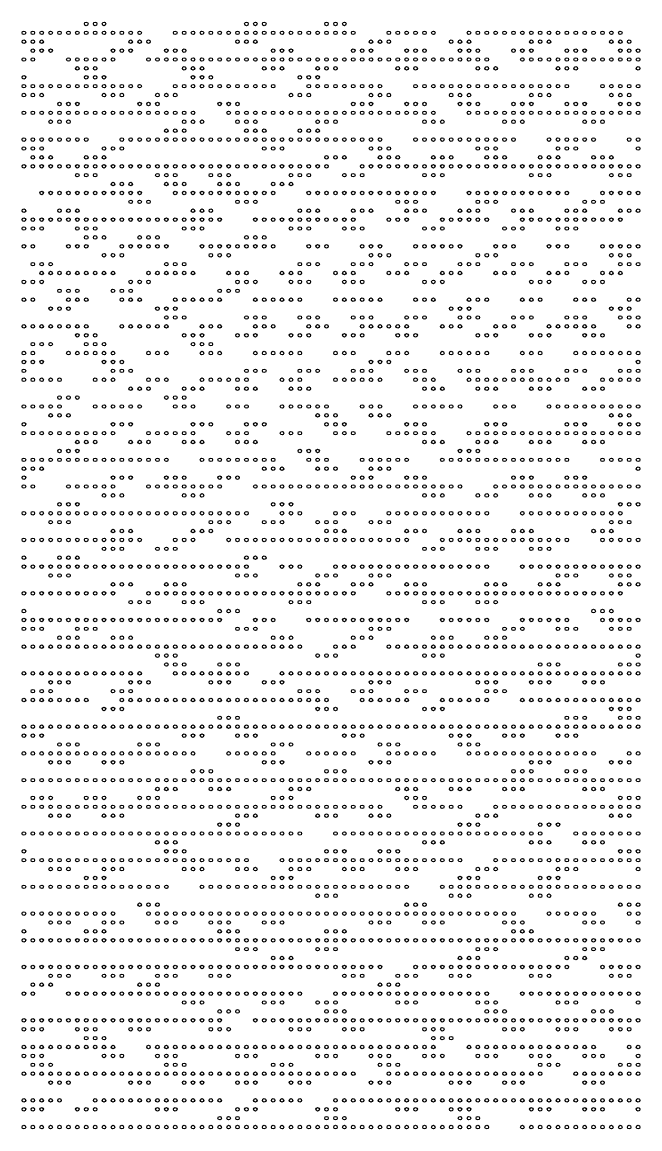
# Model space of a CAD drawing. Header units: millimetres. Extents: x 0 to 280, y 1 to 500.
# Drawn here: x 139.8 to 209.2, y 0.8 to 125.2 of the extents above; entities that cross this region are included whole.
import ezdxf

# ---------------------------------------------------------------- set-up
doc = ezdxf.new("R2010")
doc.units = ezdxf.units.MM
doc.layers.get('0').update_dxf_attribs({"linetype": 'CONTINUOUS'})

msp = doc.modelspace()

# ---------------------------------------------------------------- linework, layer by layer
for centre in [(147, 125), (148, 125), (149, 125), (165, 125), (166, 125), (167, 125), (174, 125), (175, 125), (176, 125), (140, 124), (140, 123), (141, 124), (141, 123), (142, 124), (142, 123), (143, 124), (144, 124), (145, 124), (146, 124), (147, 124), (148, 124), (149, 124), (150, 124), (151, 124), (152, 124), (152, 123), (153, 124), (153, 123), (154, 123), (157, 124), (158, 124), (159, 124), (160, 124), (161, 124), (162, 124), (163, 124), (164, 124), (164, 123), (165, 124), (165, 123), (166, 124), (166, 123), (167, 124), (168, 124), (169, 124), (170, 124), (171, 124), (172, 124), (173, 124), (174, 124), (175, 124), (176, 124), (177, 124), (179, 123), (180, 123), (181, 124), (181, 123), (182, 124), (183, 124), (184, 124), (185, 124), (186, 124), (188, 123), (189, 123), (190, 124), (190, 123), (191, 124), (192, 124), (193, 124), (194, 124), (195, 124), (196, 124), (197, 124), (197, 123), (198, 124), (198, 123), (199, 124), (199, 123), (200, 124), (201, 124), (202, 124), (203, 124), (204, 124), (205, 124), (206, 124), (206, 123), (207, 124), (207, 123), (208, 123), (141, 122), (142, 122), (143, 122), (150, 122), (151, 122), (152, 122), (156, 122), (157, 122), (158, 122), (168, 122), (169, 122), (170, 122), (177, 122), (178, 122), (179, 122), (183, 122), (184, 122), (185, 122), (189, 122), (190, 122), (191, 122), (195, 122), (196, 122), (197, 122), (201, 122), (202, 122), (203, 122), (207, 122), (208, 122), (209, 122), (140, 121), (141, 121), (145, 121), (146, 121), (147, 121), (148, 121), (149, 121), (150, 121), (154, 121), (155, 121), (156, 121), (157, 121), (158, 121), (159, 121), (160, 121), (161, 121), (162, 121), (163, 121), (164, 121), (165, 121), (166, 121), (167, 121), (168, 121), (169, 121), (170, 121), (171, 121), (172, 121), (173, 121), (174, 121), (175, 121), (176, 121), (177, 121), (178, 121), (179, 121), (180, 121), (181, 121), (182, 121), (183, 121), (184, 121), (185, 121), (186, 121), (187, 121), (188, 121), (189, 121), (190, 121), (191, 121), (192, 121), (196, 121), (197, 121), (198, 121), (199, 121), (200, 121), (201, 121), (202, 121), (203, 121), (204, 121), (205, 121), (206, 121), (207, 121), (208, 121), (209, 121), (146, 120), (147, 120), (148, 120), (158, 120), (159, 120), (160, 120), (167, 120), (168, 120), (169, 120), (173, 120), (174, 120), (175, 120), (182, 120), (183, 120), (184, 120), (191, 120), (192, 120), (193, 120), (200, 120), (201, 120), (202, 120), (209, 120), (140, 119), (140, 118), (141, 118), (142, 118), (143, 118), (144, 118), (145, 118), (146, 118), (147, 119), (147, 118), (148, 119), (148, 118), (149, 119), (149, 118), (150, 118), (151, 118), (152, 118), (153, 118), (157, 118), (158, 118), (159, 119), (159, 118), (160, 119), (160, 118), (161, 119), (161, 118), (162, 118), (163, 118), (164, 118), (165, 118), (166, 118), (167, 118), (168, 118), (171, 119), (172, 119), (172, 118), (173, 119), (173, 118), (174, 118), (175, 118), (176, 118), (177, 118), (178, 118), (179, 118), (180, 118), (184, 118), (185, 118), (186, 118), (187, 118), (188, 118), (189, 118), (190, 118), (191, 118), (192, 118), (193, 118), (194, 118), (195, 118), (196, 118), (197, 118), (198, 118), (199, 118), (200, 118), (201, 118), (205, 118), (206, 118), (207, 118), (208, 118), (209, 118), (140, 117), (141, 117), (142, 117), (149, 117), (150, 117), (151, 117), (155, 117), (156, 117), (157, 117), (170, 117), (171, 117), (172, 117), (179, 117), (180, 117), (181, 117), (188, 117), (189, 117), (190, 117), (197, 117), (198, 117), (199, 117), (206, 117), (207, 117), (208, 117), (144, 116), (145, 116), (146, 116), (153, 116), (154, 116), (155, 116), (162, 116), (163, 116), (164, 116), (177, 116), (178, 116), (179, 116), (183, 116), (184, 116), (185, 116), (189, 116), (190, 116), (191, 116), (195, 116), (196, 116), (197, 116), (201, 116), (202, 116), (203, 116), (207, 116), (208, 116), (209, 116), (140, 115), (141, 115), (142, 115), (143, 115), (144, 115), (145, 115), (146, 115), (147, 115), (148, 115), (149, 115), (150, 115), (151, 115), (152, 115), (153, 115), (154, 115), (155, 115), (156, 115), (157, 115), (158, 115), (159, 115), (163, 115), (164, 115), (165, 115), (166, 115), (167, 115), (168, 115), (169, 115), (170, 115), (171, 115), (172, 115), (173, 115), (174, 115), (175, 115), (176, 115), (177, 115), (178, 115), (179, 115), (180, 115), (181, 115), (182, 115), (183, 115), (184, 115), (185, 115), (186, 115), (190, 115), (191, 115), (192, 115), (193, 115), (194, 115), (195, 115), (196, 115), (197, 115), (198, 115), (199, 115), (200, 115), (201, 115), (202, 115), (203, 115), (204, 115), (205, 115), (206, 115), (207, 115), (208, 115), (209, 115), (143, 114), (144, 114), (145, 114), (158, 114), (159, 114), (160, 114), (164, 114), (165, 114), (166, 114), (173, 114), (174, 114), (175, 114), (185, 114), (186, 114), (187, 114), (194, 114), (195, 114), (196, 114), (203, 114), (204, 114), (205, 114), (140, 112), (141, 112), (142, 112), (143, 112), (144, 112), (145, 112), (146, 112), (147, 112), (151, 112), (152, 112), (153, 112), (154, 112), (155, 112), (156, 113), (156, 112), (157, 113), (157, 112), (158, 113), (158, 112), (159, 112), (160, 112), (161, 112), (162, 112), (163, 112), (164, 112), (165, 113), (165, 112), (166, 113), (166, 112), (167, 113), (167, 112), (168, 112), (169, 112), (170, 112), (171, 113), (171, 112), (172, 113), (172, 112), (173, 113), (173, 112), (174, 112), (175, 112), (176, 112), (177, 112), (178, 112), (179, 112), (180, 112), (184, 112), (185, 112), (186, 112), (187, 112), (188, 112), (189, 112), (190, 112), (191, 112), (192, 112), (193, 112), (194, 112), (195, 112), (199, 112), (200, 112), (201, 112), (202, 112), (203, 112), (204, 112), (208, 112), (209, 112), (140, 111), (141, 111), (142, 111), (149, 111), (150, 111), (151, 111), (167, 111), (168, 111), (169, 111), (179, 111), (180, 111), (181, 111), (191, 111), (192, 111), (193, 111), (200, 111), (201, 111), (202, 111), (209, 111), (141, 110), (142, 110), (143, 110), (147, 110), (148, 110), (149, 110), (174, 110), (175, 110), (176, 110), (180, 110), (181, 110), (182, 110), (186, 110), (187, 110), (188, 110), (192, 110), (193, 110), (194, 110), (198, 110), (199, 110), (200, 110), (204, 110), (205, 110), (206, 110), (140, 109), (141, 109), (142, 109), (143, 109), (144, 109), (145, 109), (146, 109), (147, 109), (148, 109), (149, 109), (150, 109), (151, 109), (152, 109), (153, 109), (154, 109), (155, 109), (156, 109), (157, 109), (158, 109), (159, 109), (160, 109), (161, 109), (162, 109), (163, 109), (164, 109), (165, 109), (166, 109), (167, 109), (168, 109), (169, 109), (170, 109), (171, 109), (172, 109), (173, 109), (174, 109), (178, 109), (179, 109), (180, 109), (181, 109), (182, 109), (183, 109), (184, 109), (185, 109), (186, 109), (187, 109), (188, 109), (189, 109), (190, 109), (191, 109), (192, 109), (193, 109), (194, 109), (195, 109), (196, 109), (197, 109), (198, 109), (199, 109), (200, 109), (201, 109), (202, 109), (203, 109), (204, 109), (205, 109), (206, 109), (207, 109), (208, 109), (209, 109), (146, 108), (147, 108), (148, 108), (150, 107), (151, 107), (152, 107), (155, 108), (156, 108), (156, 107), (157, 108), (157, 107), (158, 107), (161, 108), (162, 108), (162, 107), (163, 108), (163, 107), (164, 107), (168, 107), (169, 107), (170, 108), (170, 107), (171, 108), (172, 108), (176, 108), (177, 108), (178, 108), (185, 108), (186, 108), (187, 108), (197, 108), (198, 108), (199, 108), (206, 108), (207, 108), (208, 108), (142, 106), (143, 106), (144, 106), (145, 106), (146, 106), (147, 106), (148, 106), (149, 106), (150, 106), (151, 106), (152, 106), (153, 106), (157, 106), (158, 106), (159, 106), (160, 106), (161, 106), (162, 106), (163, 106), (164, 106), (165, 106), (166, 106), (167, 106), (168, 106), (172, 106), (173, 106), (174, 106), (175, 106), (176, 106), (177, 106), (178, 106), (179, 106), (180, 106), (181, 106), (182, 106), (183, 106), (184, 106), (185, 106), (186, 106), (190, 106), (191, 106), (192, 106), (193, 106), (194, 106), (195, 106), (196, 106), (197, 106), (198, 106), (199, 106), (200, 106), (201, 106), (205, 106), (206, 106), (207, 106), (208, 106), (209, 106), (152, 105), (153, 105), (154, 105), (164, 105), (165, 105), (166, 105), (182, 105), (183, 105), (184, 105), (191, 105), (192, 105), (193, 105), (203, 105), (204, 105), (205, 105), (140, 104), (144, 104), (145, 104), (146, 104), (159, 104), (160, 104), (161, 104), (171, 104), (172, 104), (173, 104), (177, 104), (178, 104), (179, 104), (183, 104), (184, 104), (185, 104), (189, 104), (190, 104), (191, 104), (195, 104), (196, 104), (197, 104), (201, 104), (202, 104), (203, 104), (207, 104), (208, 104), (209, 104), (140, 103), (140, 102), (141, 103), (141, 102), (142, 103), (142, 102), (143, 103), (144, 103), (145, 103), (146, 103), (146, 102), (147, 103), (147, 102), (148, 103), (148, 102), (149, 103), (150, 103), (151, 103), (152, 103), (153, 103), (154, 103), (155, 103), (156, 103), (157, 103), (158, 103), (158, 102), (159, 103), (159, 102), (160, 103), (160, 102), (161, 103), (162, 103), (166, 103), (167, 103), (168, 103), (169, 103), (170, 103), (170, 102), (171, 103), (171, 102), (172, 103), (172, 102), (173, 103), (174, 103), (175, 103), (176, 103), (176, 102), (177, 103), (177, 102), (178, 102), (181, 103), (182, 103), (183, 103), (185, 102), (186, 102), (187, 103), (187, 102), (188, 103), (189, 103), (190, 103), (191, 103), (192, 103), (194, 102), (195, 102), (196, 103), (196, 102), (197, 103), (198, 103), (199, 103), (200, 103), (200, 102), (201, 103), (201, 102), (202, 103), (202, 102), (203, 103), (204, 103), (205, 103), (206, 103), (207, 103), (147, 101), (148, 101), (149, 101), (153, 101), (154, 101), (155, 101), (165, 101), (166, 101), (167, 101), (140, 100), (141, 100), (145, 100), (146, 100), (147, 100), (151, 100), (152, 100), (153, 100), (154, 100), (155, 100), (156, 100), (160, 100), (161, 100), (162, 100), (163, 100), (164, 100), (165, 100), (166, 100), (167, 100), (168, 100), (172, 100), (173, 100), (174, 100), (178, 100), (179, 100), (180, 100), (184, 100), (185, 100), (186, 100), (187, 100), (188, 100), (189, 100), (193, 100), (194, 100), (195, 100), (199, 100), (200, 100), (201, 100), (205, 100), (206, 100), (207, 100), (208, 100), (209, 100), (149, 99), (150, 99), (151, 99), (161, 99), (162, 99), (163, 99), (179, 99), (180, 99), (181, 99), (191, 99), (192, 99), (193, 99), (206, 99), (207, 99), (208, 99), (141, 98), (142, 98), (142, 97), (143, 98), (143, 97), (144, 97), (145, 97), (146, 97), (147, 97), (148, 97), (149, 97), (150, 97), (154, 97), (155, 97), (156, 98), (156, 97), (157, 98), (157, 97), (158, 98), (158, 97), (159, 97), (163, 97), (164, 97), (165, 97), (169, 97), (170, 97), (171, 98), (171, 97), (172, 98), (173, 98), (175, 97), (176, 97), (177, 98), (177, 97), (178, 98), (179, 98), (181, 97), (182, 97), (183, 98), (183, 97), (184, 98), (185, 98), (187, 97), (188, 97), (189, 98), (189, 97), (190, 98), (191, 98), (193, 97), (194, 97), (195, 98), (195, 97), (196, 98), (197, 98), (199, 97), (200, 97), (201, 98), (201, 97), (202, 98), (203, 98), (205, 97), (206, 97), (207, 98), (207, 97), (208, 98), (209, 98), (140, 96), (141, 96), (142, 96), (152, 96), (153, 96), (154, 96), (164, 96), (165, 96), (166, 96), (170, 96), (171, 96), (172, 96), (176, 96), (177, 96), (178, 96), (185, 96), (186, 96), (187, 96), (197, 96), (198, 96), (199, 96), (203, 96), (204, 96), (205, 96), (144, 95), (145, 95), (146, 95), (150, 95), (151, 95), (152, 95), (162, 95), (163, 95), (164, 95), (140, 94), (141, 94), (145, 94), (146, 94), (147, 94), (151, 94), (152, 94), (153, 94), (157, 94), (158, 94), (159, 94), (160, 94), (161, 94), (162, 94), (166, 94), (167, 94), (168, 94), (169, 94), (170, 94), (171, 94), (175, 94), (176, 94), (177, 94), (178, 94), (179, 94), (180, 94), (184, 94), (185, 94), (186, 94), (190, 94), (191, 94), (192, 94), (196, 94), (197, 94), (198, 94), (202, 94), (203, 94), (204, 94), (208, 94), (209, 94), (143, 93), (144, 93), (145, 93), (155, 93), (156, 93), (156, 92), (157, 93), (157, 92), (158, 92), (165, 92), (166, 92), (167, 92), (171, 92), (172, 92), (173, 92), (177, 92), (178, 92), (179, 92), (183, 92), (184, 92), (185, 92), (188, 93), (189, 93), (189, 92), (190, 93), (190, 92), (191, 92), (195, 92), (196, 92), (197, 92), (201, 92), (202, 92), (203, 92), (206, 93), (207, 93), (207, 92), (208, 93), (208, 92), (209, 92), (140, 91), (141, 91), (142, 91), (143, 91), (144, 91), (145, 91), (146, 91), (147, 91), (151, 91), (152, 91), (153, 91), (154, 91), (155, 91), (156, 91), (160, 91), (161, 91), (162, 91), (166, 91), (167, 91), (168, 91), (172, 91), (173, 91), (174, 91), (178, 91), (179, 91), (180, 91), (181, 91), (182, 91), (183, 91), (187, 91), (188, 91), (189, 91), (193, 91), (194, 91), (195, 91), (199, 91), (200, 91), (201, 91), (202, 91), (203, 91), (204, 91), (208, 91), (209, 91), (146, 90), (147, 90), (148, 90), (158, 90), (159, 90), (160, 90), (164, 90), (165, 90), (166, 90), (170, 90), (171, 90), (172, 90), (176, 90), (177, 90), (178, 90), (182, 90), (183, 90), (184, 90), (191, 90), (192, 90), (193, 90), (197, 90), (198, 90), (199, 90), (203, 90), (204, 90), (205, 90), (141, 89), (142, 89), (143, 89), (147, 89), (148, 89), (149, 89), (159, 89), (160, 89), (161, 89), (140, 88), (140, 87), (141, 88), (141, 87), (142, 87), (145, 88), (146, 88), (147, 88), (148, 88), (149, 88), (149, 87), (150, 88), (150, 87), (151, 87), (154, 88), (155, 88), (156, 88), (160, 88), (161, 88), (162, 88), (166, 88), (167, 88), (168, 88), (169, 88), (170, 88), (171, 88), (175, 88), (176, 88), (177, 88), (179, 87), (180, 87), (181, 88), (181, 87), (182, 88), (183, 88), (187, 88), (188, 88), (189, 88), (190, 88), (191, 88), (192, 88), (196, 88), (197, 88), (198, 88), (202, 88), (203, 88), (204, 88), (205, 88), (206, 88), (207, 88), (208, 88), (209, 88), (209, 87), (140, 86), (150, 86), (151, 86), (152, 86), (165, 86), (166, 86), (167, 86), (171, 86), (172, 86), (173, 86), (177, 86), (178, 86), (179, 86), (183, 86), (184, 86), (185, 86), (189, 86), (190, 86), (191, 86), (195, 86), (196, 86), (197, 86), (201, 86), (202, 86), (203, 86), (207, 86), (208, 86), (209, 86), (140, 85), (141, 85), (142, 85), (143, 85), (144, 85), (148, 85), (149, 85), (150, 85), (154, 85), (155, 85), (156, 85), (160, 85), (161, 85), (162, 85), (163, 85), (164, 85), (165, 85), (169, 85), (170, 85), (171, 85), (175, 85), (176, 85), (177, 85), (178, 85), (179, 85), (180, 85), (184, 85), (185, 85), (186, 85), (190, 85), (191, 85), (192, 85), (193, 85), (194, 85), (195, 85), (196, 85), (197, 85), (198, 85), (199, 85), (200, 85), (201, 85), (205, 85), (206, 85), (207, 85), (208, 85), (209, 85), (152, 84), (153, 84), (154, 84), (158, 84), (159, 84), (160, 84), (164, 84), (165, 84), (166, 84), (170, 84), (171, 84), (172, 84), (185, 84), (186, 84), (187, 84), (191, 84), (192, 84), (193, 84), (197, 84), (198, 84), (199, 84), (203, 84), (204, 84), (205, 84), (140, 82), (141, 82), (142, 82), (143, 82), (144, 83), (144, 82), (145, 83), (146, 83), (148, 82), (149, 82), (150, 82), (151, 82), (152, 82), (153, 82), (156, 83), (157, 83), (157, 82), (158, 83), (158, 82), (159, 82), (163, 82), (164, 82), (165, 82), (169, 82), (170, 82), (171, 82), (172, 82), (173, 82), (174, 82), (178, 82), (179, 82), (180, 82), (184, 82), (185, 82), (186, 82), (187, 82), (188, 82), (189, 82), (193, 82), (194, 82), (195, 82), (199, 82), (200, 82), (201, 82), (202, 82), (203, 82), (204, 82), (205, 82), (206, 82), (207, 82), (208, 82), (209, 82), (143, 81), (144, 81), (145, 81), (173, 81), (174, 81), (175, 81), (179, 81), (180, 81), (181, 81), (206, 81), (207, 81), (208, 81), (140, 80), (150, 80), (151, 80), (152, 80), (159, 80), (160, 80), (161, 80), (165, 80), (166, 80), (167, 80), (174, 80), (175, 80), (176, 80), (183, 80), (184, 80), (185, 80), (192, 80), (193, 80), (194, 80), (201, 80), (202, 80), (203, 80), (207, 80), (208, 80), (209, 80), (140, 79), (141, 79), (142, 79), (143, 79), (144, 79), (145, 79), (146, 79), (147, 79), (148, 79), (149, 79), (150, 79), (154, 79), (155, 79), (156, 79), (157, 79), (158, 79), (159, 79), (163, 79), (164, 79), (165, 79), (169, 79), (170, 79), (171, 79), (175, 79), (176, 79), (177, 79), (181, 79), (182, 79), (183, 79), (184, 79), (185, 79), (186, 79), (190, 79), (191, 79), (192, 79), (193, 79), (194, 79), (195, 79), (196, 79), (197, 79), (198, 79), (199, 79), (200, 79), (201, 79), (202, 79), (203, 79), (204, 79), (205, 79), (206, 79), (207, 79), (208, 79), (209, 79), (144, 77), (145, 77), (146, 78), (146, 77), (147, 78), (148, 78), (152, 78), (153, 78), (154, 78), (158, 78), (159, 78), (160, 78), (164, 78), (165, 78), (166, 78), (171, 77), (172, 77), (173, 77), (185, 78), (186, 78), (187, 78), (189, 77), (190, 77), (191, 78), (191, 77), (192, 78), (193, 78), (197, 78), (198, 78), (199, 78), (203, 78), (204, 78), (205, 78), (140, 76), (141, 76), (142, 76), (143, 76), (144, 76), (145, 76), (146, 76), (147, 76), (148, 76), (149, 76), (150, 76), (151, 76), (152, 76), (153, 76), (154, 76), (155, 76), (156, 76), (160, 76), (161, 76), (162, 76), (163, 76), (164, 76), (165, 76), (166, 76), (167, 76), (168, 76), (172, 76), (173, 76), (174, 76), (178, 76), (179, 76), (180, 76), (181, 76), (182, 76), (183, 76), (187, 76), (188, 76), (189, 76), (190, 76), (191, 76), (192, 76), (193, 76), (194, 76), (195, 76), (196, 76), (197, 76), (198, 76), (199, 76), (200, 76), (201, 76), (205, 76), (206, 76), (207, 76), (208, 76), (209, 76), (140, 75), (141, 75), (142, 75), (167, 75), (168, 75), (169, 75), (173, 75), (174, 75), (175, 75), (179, 75), (180, 75), (181, 75), (209, 75), (140, 74), (150, 74), (151, 74), (152, 74), (156, 74), (157, 74), (158, 74), (162, 74), (163, 74), (164, 74), (177, 74), (178, 74), (179, 74), (183, 74), (184, 74), (185, 74), (195, 74), (196, 74), (197, 74), (201, 74), (202, 74), (203, 74), (140, 73), (141, 73), (145, 73), (146, 73), (147, 73), (148, 73), (149, 73), (149, 72), (150, 73), (150, 72), (151, 72), (154, 73), (155, 73), (156, 73), (157, 73), (158, 73), (158, 72), (159, 73), (159, 72), (160, 73), (160, 72), (161, 73), (162, 73), (166, 73), (167, 73), (168, 73), (169, 73), (170, 73), (171, 73), (172, 73), (173, 73), (174, 73), (175, 73), (176, 73), (177, 73), (178, 73), (179, 73), (180, 73), (181, 73), (182, 73), (183, 73), (184, 73), (185, 73), (185, 72), (186, 73), (186, 72), (187, 73), (187, 72), (188, 73), (189, 73), (191, 72), (192, 72), (193, 73), (193, 72), (194, 73), (195, 73), (196, 73), (197, 73), (197, 72), (198, 73), (198, 72), (199, 73), (199, 72), (200, 73), (201, 73), (202, 73), (203, 73), (203, 72), (204, 73), (204, 72), (205, 73), (205, 72), (206, 73), (207, 73), (208, 73), (209, 73), (144, 71), (145, 71), (146, 71), (168, 71), (169, 71), (170, 71), (207, 71), (208, 71), (209, 71), (140, 70), (141, 70), (142, 70), (143, 70), (144, 70), (145, 70), (146, 70), (147, 70), (148, 70), (149, 70), (150, 70), (151, 70), (152, 70), (153, 70), (154, 70), (155, 70), (156, 70), (157, 70), (158, 70), (159, 70), (160, 70), (161, 70), (162, 70), (163, 70), (164, 70), (165, 70), (169, 70), (170, 70), (171, 70), (175, 70), (176, 70), (177, 70), (181, 70), (182, 70), (183, 70), (184, 70), (185, 70), (186, 70), (187, 70), (188, 70), (189, 70), (190, 70), (191, 70), (192, 70), (196, 70), (197, 70), (198, 70), (199, 70), (200, 70), (201, 70), (202, 70), (203, 70), (204, 70), (205, 70), (206, 70), (207, 70), (143, 69), (144, 69), (145, 69), (161, 69), (162, 69), (163, 69), (167, 69), (168, 69), (169, 69), (173, 69), (174, 69), (175, 69), (179, 69), (180, 69), (181, 69), (206, 69), (207, 69), (208, 69), (140, 67), (141, 67), (142, 67), (143, 67), (144, 67), (145, 67), (146, 67), (147, 67), (148, 67), (149, 67), (150, 68), (150, 67), (151, 68), (151, 67), (152, 68), (152, 67), (153, 67), (157, 67), (158, 67), (159, 68), (159, 67), (160, 68), (161, 68), (163, 67), (164, 67), (165, 67), (166, 67), (167, 67), (168, 67), (169, 67), (170, 67), (171, 67), (172, 67), (173, 67), (174, 68), (174, 67), (175, 68), (175, 67), (176, 68), (176, 67), (177, 67), (178, 67), (179, 67), (180, 67), (181, 67), (182, 67), (183, 68), (183, 67), (184, 68), (185, 68), (187, 67), (188, 67), (189, 68), (189, 67), (190, 68), (190, 67), (191, 68), (191, 67), (192, 67), (193, 67), (194, 67), (195, 68), (195, 67), (196, 68), (196, 67), (197, 68), (197, 67), (198, 67), (199, 67), (200, 67), (201, 67), (204, 68), (205, 68), (205, 67), (206, 68), (206, 67), (207, 67), (208, 67), (209, 67), (149, 66), (150, 66), (151, 66), (155, 66), (156, 66), (157, 66), (185, 66), (186, 66), (187, 66), (191, 66), (192, 66), (193, 66), (197, 66), (198, 66), (199, 66), (140, 65), (144, 65), (145, 65), (146, 65), (165, 65), (166, 65), (167, 65), (140, 64), (141, 64), (142, 64), (143, 64), (144, 64), (145, 64), (146, 64), (147, 64), (148, 64), (149, 64), (150, 64), (151, 64), (152, 64), (153, 64), (154, 64), (155, 64), (156, 64), (157, 64), (158, 64), (159, 64), (160, 64), (161, 64), (162, 64), (163, 64), (164, 64), (165, 64), (169, 64), (170, 64), (171, 64), (175, 64), (176, 64), (177, 64), (178, 64), (179, 64), (180, 64), (181, 64), (182, 64), (183, 64), (184, 64), (185, 64), (186, 64), (187, 64), (188, 64), (189, 64), (190, 64), (191, 64), (192, 64), (196, 64), (197, 64), (198, 64), (199, 64), (200, 64), (201, 64), (202, 64), (203, 64), (204, 64), (205, 64), (206, 64), (207, 64), (208, 64), (209, 64), (143, 63), (144, 63), (145, 63), (150, 62), (151, 62), (152, 62), (156, 62), (157, 62), (158, 62), (164, 63), (165, 63), (166, 63), (171, 62), (172, 62), (173, 63), (173, 62), (174, 63), (175, 63), (177, 62), (178, 62), (179, 63), (179, 62), (180, 63), (181, 63), (183, 62), (184, 62), (185, 62), (192, 62), (193, 62), (194, 62), (198, 62), (199, 62), (200, 63), (200, 62), (201, 63), (202, 63), (206, 63), (207, 63), (207, 62), (208, 63), (208, 62), (209, 62), (140, 61), (141, 61), (142, 61), (143, 61), (144, 61), (145, 61), (146, 61), (147, 61), (148, 61), (149, 61), (150, 61), (154, 61), (155, 61), (156, 61), (157, 61), (158, 61), (159, 61), (160, 61), (161, 61), (162, 61), (163, 61), (164, 61), (165, 61), (166, 61), (167, 61), (168, 61), (169, 61), (170, 61), (171, 61), (172, 61), (173, 61), (174, 61), (175, 61), (176, 61), (177, 61), (181, 61), (182, 61), (183, 61), (184, 61), (185, 61), (186, 61), (187, 61), (188, 61), (189, 61), (190, 61), (191, 61), (192, 61), (193, 61), (194, 61), (195, 61), (196, 61), (197, 61), (198, 61), (199, 61), (200, 61), (201, 61), (202, 61), (203, 61), (204, 61), (205, 61), (206, 61), (207, 61), (152, 60), (153, 60), (154, 60), (158, 60), (159, 60), (160, 60), (170, 60), (171, 60), (172, 60), (185, 60), (186, 60), (187, 60), (191, 60), (192, 60), (193, 60), (140, 59), (162, 59), (163, 59), (164, 59), (204, 59), (205, 59), (206, 59), (140, 58), (141, 58), (142, 58), (143, 58), (144, 58), (145, 58), (146, 58), (147, 58), (148, 58), (149, 58), (150, 58), (151, 58), (152, 58), (153, 58), (154, 58), (155, 58), (156, 58), (157, 58), (158, 58), (159, 58), (160, 58), (161, 58), (162, 58), (166, 58), (167, 58), (168, 58), (172, 58), (173, 58), (174, 58), (175, 58), (176, 58), (177, 58), (178, 58), (179, 58), (180, 58), (181, 58), (182, 58), (183, 58), (187, 58), (188, 58), (189, 58), (190, 58), (191, 58), (192, 58), (196, 58), (197, 58), (198, 58), (199, 58), (200, 58), (201, 58), (205, 58), (206, 58), (207, 58), (208, 58), (209, 58), (140, 57), (141, 57), (142, 57), (144, 56), (145, 56), (146, 57), (146, 56), (147, 57), (148, 57), (150, 56), (151, 56), (152, 56), (164, 57), (165, 57), (166, 57), (168, 56), (169, 56), (170, 56), (177, 56), (178, 56), (179, 57), (179, 56), (180, 57), (181, 57), (186, 56), (187, 56), (188, 56), (192, 56), (193, 56), (194, 57), (194, 56), (195, 57), (196, 57), (200, 57), (201, 57), (202, 57), (206, 57), (207, 57), (208, 57), (140, 55), (141, 55), (142, 55), (143, 55), (144, 55), (145, 55), (146, 55), (147, 55), (148, 55), (149, 55), (150, 55), (151, 55), (152, 55), (153, 55), (154, 55), (155, 55), (156, 55), (157, 55), (158, 55), (159, 55), (160, 55), (161, 55), (162, 55), (163, 55), (164, 55), (165, 55), (166, 55), (167, 55), (168, 55), (169, 55), (170, 55), (171, 55), (175, 55), (176, 55), (177, 55), (181, 55), (182, 55), (183, 55), (184, 55), (185, 55), (186, 55), (187, 55), (188, 55), (189, 55), (190, 55), (191, 55), (192, 55), (193, 55), (194, 55), (195, 55), (196, 55), (197, 55), (198, 55), (199, 55), (200, 55), (201, 55), (202, 55), (203, 55), (204, 55), (205, 55), (206, 55), (207, 55), (208, 55), (209, 55), (155, 54), (156, 54), (157, 54), (173, 54), (174, 54), (175, 54), (185, 54), (186, 54), (187, 54), (209, 54), (156, 53), (157, 53), (158, 53), (162, 53), (163, 53), (164, 53), (198, 53), (199, 53), (200, 53), (207, 53), (208, 53), (209, 53), (140, 52), (141, 52), (142, 52), (143, 52), (143, 51), (144, 52), (144, 51), (145, 52), (145, 51), (146, 52), (147, 52), (148, 52), (149, 52), (150, 52), (151, 52), (152, 52), (152, 51), (153, 52), (153, 51), (154, 51), (157, 52), (158, 52), (159, 52), (160, 52), (161, 52), (161, 51), (162, 52), (162, 51), (163, 52), (163, 51), (164, 52), (165, 52), (167, 51), (168, 51), (169, 52), (169, 51), (170, 52), (171, 52), (172, 52), (173, 52), (174, 52), (175, 52), (176, 52), (177, 52), (178, 52), (179, 52), (179, 51), (180, 52), (180, 51), (181, 52), (181, 51), (182, 52), (183, 52), (184, 52), (185, 52), (186, 52), (187, 52), (188, 52), (189, 52), (190, 52), (191, 52), (191, 51), (192, 52), (192, 51), (193, 52), (193, 51), (194, 52), (195, 52), (196, 52), (197, 52), (197, 51), (198, 52), (198, 51), (199, 52), (199, 51), (200, 52), (201, 52), (202, 52), (203, 52), (203, 51), (204, 52), (204, 51), (205, 52), (205, 51), (206, 52), (207, 52), (208, 52), (209, 52), (141, 50), (142, 50), (143, 50), (150, 50), (151, 50), (152, 50), (171, 50), (172, 50), (173, 50), (177, 50), (178, 50), (179, 50), (183, 50), (184, 50), (185, 50), (192, 50), (193, 50), (194, 50), (140, 49), (141, 49), (142, 49), (143, 49), (144, 49), (145, 49), (146, 49), (147, 49), (151, 49), (152, 49), (153, 49), (154, 49), (155, 49), (156, 49), (157, 49), (158, 49), (159, 49), (160, 49), (161, 49), (162, 49), (163, 49), (164, 49), (165, 49), (166, 49), (167, 49), (168, 49), (169, 49), (170, 49), (171, 49), (172, 49), (173, 49), (174, 49), (178, 49), (179, 49), (180, 49), (181, 49), (182, 49), (183, 49), (187, 49), (188, 49), (189, 49), (190, 49), (191, 49), (192, 49), (196, 49), (197, 49), (198, 49), (199, 49), (200, 49), (201, 49), (202, 49), (203, 49), (204, 49), (205, 49), (206, 49), (207, 49), (208, 49), (209, 49), (149, 48), (150, 48), (151, 48), (173, 48), (174, 48), (175, 48), (185, 48), (186, 48), (187, 48), (206, 48), (207, 48), (208, 48), (140, 46), (141, 46), (142, 46), (143, 46), (144, 46), (145, 46), (146, 46), (147, 46), (148, 46), (149, 46), (150, 46), (151, 46), (152, 46), (153, 46), (154, 46), (155, 46), (156, 46), (157, 46), (158, 46), (159, 46), (160, 46), (161, 46), (162, 47), (162, 46), (163, 47), (163, 46), (164, 47), (164, 46), (165, 46), (166, 46), (167, 46), (168, 46), (169, 46), (170, 46), (171, 46), (172, 46), (173, 46), (174, 46), (175, 46), (176, 46), (177, 46), (178, 46), (179, 46), (180, 46), (181, 46), (182, 46), (183, 46), (184, 46), (185, 46), (186, 46), (187, 46), (188, 46), (189, 46), (190, 46), (191, 46), (192, 46), (193, 46), (194, 46), (195, 46), (196, 46), (197, 46), (198, 46), (199, 46), (200, 46), (201, 47), (201, 46), (202, 47), (202, 46), (203, 47), (203, 46), (204, 46), (205, 46), (206, 46), (207, 47), (207, 46), (208, 47), (208, 46), (209, 47), (209, 46), (140, 45), (141, 45), (142, 45), (158, 45), (159, 45), (160, 45), (164, 45), (165, 45), (166, 45), (176, 45), (177, 45), (178, 45), (188, 45), (189, 45), (190, 45), (194, 45), (195, 45), (196, 45), (200, 45), (201, 45), (202, 45), (144, 44), (145, 44), (146, 44), (153, 44), (154, 44), (155, 44), (168, 44), (169, 44), (170, 44), (180, 44), (181, 44), (182, 44), (189, 44), (190, 44), (191, 44), (140, 43), (141, 43), (142, 43), (143, 43), (144, 43), (145, 43), (146, 43), (147, 43), (148, 43), (149, 43), (150, 43), (151, 43), (152, 43), (153, 43), (154, 43), (155, 43), (156, 43), (157, 43), (158, 43), (159, 43), (163, 43), (164, 43), (165, 43), (166, 43), (167, 43), (168, 43), (172, 43), (173, 43), (174, 43), (175, 43), (176, 43), (177, 43), (181, 43), (182, 43), (183, 43), (184, 43), (185, 43), (186, 43), (190, 43), (191, 43), (192, 43), (193, 43), (194, 43), (195, 43), (196, 43), (197, 43), (198, 43), (199, 43), (200, 43), (201, 43), (202, 43), (203, 43), (204, 43), (208, 43), (209, 43), (143, 42), (144, 42), (145, 42), (149, 42), (150, 42), (151, 42), (159, 41), (160, 41), (161, 41), (167, 42), (168, 42), (169, 42), (174, 41), (175, 41), (176, 41), (179, 42), (180, 42), (181, 42), (195, 41), (196, 41), (197, 42), (197, 41), (198, 42), (199, 42), (201, 41), (202, 41), (203, 41), (206, 42), (207, 42), (208, 42), (140, 40), (141, 40), (142, 40), (143, 40), (144, 40), (145, 40), (146, 40), (147, 40), (148, 40), (149, 40), (150, 40), (151, 40), (152, 40), (153, 40), (154, 40), (155, 40), (156, 40), (157, 40), (158, 40), (159, 40), (160, 40), (161, 40), (162, 40), (163, 40), (164, 40), (165, 40), (166, 40), (167, 40), (168, 40), (169, 40), (170, 40), (171, 40), (172, 40), (173, 40), (174, 40), (175, 40), (176, 40), (177, 40), (178, 40), (179, 40), (180, 40), (181, 40), (182, 40), (183, 40), (184, 40), (185, 40), (186, 40), (187, 40), (188, 40), (189, 40), (190, 40), (191, 40), (192, 40), (193, 40), (194, 40), (195, 40), (196, 40), (197, 40), (198, 40), (199, 40), (200, 40), (201, 40), (202, 40), (203, 40), (204, 40), (205, 40), (206, 40), (207, 40), (208, 40), (209, 40), (155, 39), (156, 39), (157, 39), (161, 39), (162, 39), (163, 39), (170, 39), (171, 39), (172, 39), (182, 39), (183, 39), (184, 39), (188, 39), (189, 39), (190, 39), (194, 39), (195, 39), (196, 39), (203, 39), (204, 39), (205, 39), (141, 38), (142, 38), (143, 38), (147, 38), (148, 38), (149, 38), (153, 38), (154, 38), (155, 38), (168, 38), (169, 38), (170, 38), (183, 38), (184, 38), (185, 38), (207, 38), (208, 38), (209, 38), (140, 37), (141, 37), (142, 37), (143, 37), (143, 36), (144, 37), (144, 36), (145, 37), (145, 36), (146, 37), (147, 37), (148, 37), (149, 37), (149, 36), (150, 37), (150, 36), (151, 37), (151, 36), (152, 37), (153, 37), (154, 37), (155, 37), (156, 37), (157, 37), (158, 37), (159, 37), (160, 37), (161, 37), (162, 37), (163, 37), (164, 37), (164, 36), (165, 37), (165, 36), (166, 37), (166, 36), (167, 37), (168, 37), (169, 37), (170, 37), (171, 37), (172, 37), (173, 37), (173, 36), (174, 37), (174, 36), (175, 37), (175, 36), (176, 37), (177, 37), (178, 37), (179, 37), (179, 36), (180, 37), (180, 36), (181, 36), (184, 37), (185, 37), (186, 37), (187, 37), (188, 37), (189, 37), (191, 36), (192, 36), (193, 37), (193, 36), (194, 37), (195, 37), (196, 37), (197, 37), (198, 37), (199, 37), (200, 37), (201, 37), (202, 37), (203, 37), (204, 37), (205, 37), (206, 37), (206, 36), (207, 37), (207, 36), (208, 37), (208, 36), (209, 37), (162, 35), (163, 35), (164, 35), (189, 35), (190, 35), (191, 35), (198, 35), (199, 35), (200, 35), (140, 34), (141, 34), (142, 34), (143, 34), (144, 34), (145, 34), (146, 34), (147, 34), (148, 34), (149, 34), (150, 34), (151, 34), (152, 34), (153, 34), (154, 34), (155, 34), (156, 34), (157, 34), (158, 34), (159, 34), (160, 34), (161, 34), (162, 34), (163, 34), (164, 34), (165, 34), (166, 34), (167, 34), (168, 34), (169, 34), (170, 34), (171, 34), (175, 34), (176, 34), (177, 34), (178, 34), (179, 34), (180, 34), (181, 34), (182, 34), (183, 34), (184, 34), (185, 34), (186, 34), (187, 34), (188, 34), (189, 34), (190, 34), (191, 34), (192, 34), (193, 34), (194, 34), (195, 34), (196, 34), (197, 34), (198, 34), (202, 34), (203, 34), (204, 34), (205, 34), (206, 34), (207, 34), (208, 34), (209, 34), (155, 33), (156, 33), (157, 33), (185, 33), (186, 33), (187, 33), (197, 33), (198, 33), (199, 33), (203, 33), (204, 33), (205, 33), (140, 32), (140, 31), (141, 31), (142, 31), (143, 31), (144, 31), (145, 31), (146, 31), (147, 31), (148, 31), (149, 31), (150, 31), (151, 31), (152, 31), (153, 31), (154, 31), (155, 31), (156, 32), (156, 31), (157, 32), (157, 31), (158, 32), (158, 31), (159, 31), (160, 31), (161, 31), (162, 31), (163, 31), (164, 31), (165, 31), (169, 31), (170, 31), (171, 31), (172, 31), (173, 31), (174, 32), (174, 31), (175, 32), (175, 31), (176, 32), (176, 31), (177, 31), (178, 31), (179, 31), (180, 32), (180, 31), (181, 32), (181, 31), (182, 32), (182, 31), (183, 31), (184, 31), (185, 31), (186, 31), (187, 31), (188, 31), (189, 31), (193, 31), (194, 31), (195, 31), (196, 31), (197, 31), (198, 31), (199, 31), (200, 31), (201, 31), (202, 31), (203, 31), (204, 31), (205, 31), (206, 31), (207, 32), (207, 31), (208, 32), (208, 31), (209, 32), (209, 31), (143, 30), (144, 30), (145, 30), (149, 30), (150, 30), (151, 30), (158, 30), (159, 30), (160, 30), (164, 30), (165, 30), (166, 30), (170, 30), (171, 30), (172, 30), (176, 30), (177, 30), (178, 30), (182, 30), (183, 30), (184, 30), (191, 30), (192, 30), (193, 30), (200, 30), (201, 30), (202, 30), (209, 30), (147, 29), (148, 29), (149, 29), (168, 29), (169, 29), (170, 29), (189, 29), (190, 29), (191, 29), (198, 29), (199, 29), (200, 29), (140, 28), (141, 28), (142, 28), (143, 28), (144, 28), (145, 28), (146, 28), (147, 28), (148, 28), (149, 28), (150, 28), (151, 28), (152, 28), (153, 28), (154, 28), (155, 28), (156, 28), (160, 28), (161, 28), (162, 28), (163, 28), (164, 28), (165, 28), (166, 28), (167, 28), (168, 28), (169, 28), (170, 28), (171, 28), (172, 28), (173, 28), (174, 28), (175, 28), (176, 28), (177, 28), (178, 28), (179, 28), (180, 28), (181, 28), (182, 28), (183, 28), (187, 28), (188, 28), (189, 28), (190, 28), (191, 28), (192, 28), (193, 28), (194, 28), (195, 28), (196, 28), (197, 28), (198, 28), (199, 28), (200, 28), (201, 28), (202, 28), (203, 28), (204, 28), (205, 28), (206, 28), (207, 28), (208, 28), (209, 28), (153, 26), (154, 26), (155, 26), (173, 27), (174, 27), (175, 27), (183, 26), (184, 26), (185, 26), (188, 27), (189, 27), (190, 27), (197, 27), (198, 27), (199, 27), (207, 26), (208, 26), (209, 26), (140, 25), (141, 25), (142, 25), (143, 25), (144, 25), (145, 25), (146, 25), (147, 25), (148, 25), (149, 25), (150, 25), (154, 25), (155, 25), (156, 25), (157, 25), (158, 25), (159, 25), (160, 25), (161, 25), (162, 25), (163, 25), (164, 25), (165, 25), (166, 25), (167, 25), (168, 25), (169, 25), (170, 25), (171, 25), (172, 25), (173, 25), (174, 25), (175, 25), (176, 25), (177, 25), (178, 25), (179, 25), (180, 25), (181, 25), (182, 25), (183, 25), (184, 25), (185, 25), (186, 25), (187, 25), (188, 25), (189, 25), (190, 25), (191, 25), (192, 25), (193, 25), (194, 25), (195, 25), (199, 25), (200, 25), (201, 25), (202, 25), (203, 25), (204, 25), (208, 25), (209, 25), (143, 24), (144, 24), (145, 24), (149, 24), (150, 24), (151, 24), (155, 24), (156, 24), (157, 24), (161, 24), (162, 24), (163, 24), (167, 24), (168, 24), (169, 24), (179, 24), (180, 24), (181, 24), (185, 24), (186, 24), (187, 24), (194, 24), (195, 24), (196, 24), (203, 24), (204, 24), (205, 24), (209, 24), (140, 23), (147, 23), (148, 23), (149, 23), (162, 23), (163, 23), (164, 23), (174, 23), (175, 23), (176, 23), (195, 23), (196, 23), (197, 23), (140, 22), (141, 22), (142, 22), (143, 22), (144, 22), (145, 22), (146, 22), (147, 22), (148, 22), (149, 22), (150, 22), (151, 22), (152, 22), (153, 22), (154, 22), (155, 22), (156, 22), (157, 22), (158, 22), (159, 22), (160, 22), (161, 22), (162, 22), (163, 22), (164, 22), (164, 21), (165, 22), (165, 21), (166, 22), (166, 21), (167, 22), (168, 22), (169, 22), (170, 22), (171, 22), (172, 22), (173, 22), (173, 21), (174, 22), (174, 21), (175, 22), (175, 21), (176, 22), (177, 22), (178, 22), (179, 22), (180, 22), (181, 22), (182, 22), (183, 22), (184, 22), (185, 22), (186, 22), (187, 22), (188, 22), (189, 22), (190, 22), (191, 22), (191, 21), (192, 22), (192, 21), (193, 22), (193, 21), (194, 22), (195, 22), (196, 22), (197, 22), (198, 22), (199, 22), (200, 22), (201, 22), (202, 22), (203, 22), (203, 21), (204, 22), (204, 21), (205, 22), (205, 21), (206, 22), (207, 22), (208, 22), (209, 22), (168, 20), (169, 20), (170, 20), (189, 20), (190, 20), (191, 20), (201, 20), (202, 20), (203, 20), (140, 19), (141, 19), (142, 19), (143, 19), (144, 19), (145, 19), (146, 19), (147, 19), (148, 19), (149, 19), (150, 19), (151, 19), (152, 19), (153, 19), (154, 19), (155, 19), (156, 19), (157, 19), (158, 19), (159, 19), (160, 19), (161, 19), (162, 19), (163, 19), (164, 19), (165, 19), (166, 19), (167, 19), (168, 19), (169, 19), (170, 19), (171, 19), (172, 19), (173, 19), (174, 19), (175, 19), (176, 19), (177, 19), (178, 19), (179, 19), (180, 19), (184, 19), (185, 19), (186, 19), (187, 19), (188, 19), (189, 19), (190, 19), (191, 19), (192, 19), (193, 19), (194, 19), (195, 19), (196, 19), (197, 19), (198, 19), (199, 19), (200, 19), (201, 19), (205, 19), (206, 19), (207, 19), (208, 19), (209, 19), (143, 18), (144, 18), (145, 18), (149, 18), (150, 18), (151, 18), (155, 18), (156, 18), (157, 18), (161, 18), (162, 18), (163, 18), (176, 18), (177, 18), (178, 18), (182, 18), (183, 18), (184, 18), (188, 18), (189, 18), (190, 18), (197, 18), (198, 18), (199, 18), (206, 18), (207, 18), (208, 18), (140, 16), (141, 17), (141, 16), (142, 17), (143, 17), (145, 16), (146, 16), (147, 16), (148, 16), (149, 16), (150, 16), (151, 16), (152, 16), (153, 17), (153, 16), (154, 17), (154, 16), (155, 17), (155, 16), (156, 16), (157, 16), (158, 16), (159, 16), (160, 16), (161, 16), (162, 16), (163, 16), (164, 16), (165, 16), (166, 16), (167, 16), (168, 16), (169, 16), (170, 16), (171, 16), (175, 16), (176, 16), (177, 16), (178, 16), (179, 16), (180, 17), (180, 16), (181, 17), (181, 16), (182, 17), (182, 16), (183, 16), (184, 16), (185, 16), (186, 16), (187, 16), (188, 16), (189, 16), (190, 16), (191, 16), (192, 16), (196, 16), (197, 16), (198, 16), (199, 16), (200, 16), (201, 16), (202, 16), (203, 16), (204, 16), (205, 16), (206, 16), (207, 16), (208, 16), (209, 16), (158, 15), (159, 15), (160, 15), (167, 15), (168, 15), (169, 15), (173, 15), (174, 15), (175, 15), (182, 15), (183, 15), (184, 15), (191, 15), (192, 15), (193, 15), (200, 15), (201, 15), (202, 15), (209, 15), (162, 14), (163, 14), (164, 14), (174, 14), (175, 14), (176, 14), (192, 14), (193, 14), (194, 14), (204, 14), (205, 14), (206, 14), (140, 13), (141, 13), (142, 13), (143, 13), (144, 13), (145, 13), (146, 13), (147, 13), (148, 13), (149, 13), (150, 13), (151, 13), (152, 13), (153, 13), (154, 13), (155, 13), (156, 13), (157, 13), (158, 13), (159, 13), (160, 13), (161, 13), (162, 13), (166, 13), (167, 13), (168, 13), (169, 13), (170, 13), (171, 13), (172, 13), (173, 13), (174, 13), (175, 13), (176, 13), (177, 13), (178, 13), (179, 13), (180, 13), (181, 13), (182, 13), (183, 13), (184, 13), (185, 13), (186, 13), (187, 13), (188, 13), (189, 13), (190, 13), (191, 13), (192, 13), (193, 13), (194, 13), (195, 13), (196, 13), (197, 13), (198, 13), (199, 13), (200, 13), (201, 13), (202, 13), (203, 13), (204, 13), (205, 13), (206, 13), (207, 13), (208, 13), (209, 13), (140, 12), (141, 12), (142, 12), (146, 12), (147, 12), (147, 11), (148, 12), (148, 11), (149, 11), (152, 12), (153, 12), (154, 12), (161, 12), (162, 12), (163, 12), (170, 12), (171, 12), (172, 12), (176, 12), (177, 12), (178, 12), (185, 12), (186, 12), (186, 11), (187, 12), (187, 11), (188, 11), (194, 12), (195, 12), (196, 12), (200, 12), (201, 12), (202, 12), (206, 12), (207, 12), (208, 12), (140, 10), (141, 10), (142, 10), (143, 10), (144, 10), (145, 10), (146, 10), (147, 10), (148, 10), (149, 10), (150, 10), (154, 10), (155, 10), (156, 10), (157, 10), (158, 10), (159, 10), (160, 10), (161, 10), (162, 10), (163, 10), (164, 10), (165, 10), (166, 10), (167, 10), (168, 10), (169, 10), (170, 10), (171, 10), (172, 10), (173, 10), (174, 10), (175, 10), (176, 10), (177, 10), (178, 10), (179, 10), (180, 10), (181, 10), (182, 10), (183, 10), (184, 10), (185, 10), (186, 10), (190, 10), (191, 10), (192, 10), (193, 10), (194, 10), (195, 10), (196, 10), (197, 10), (198, 10), (199, 10), (200, 10), (201, 10), (202, 10), (203, 10), (204, 10), (208, 10), (209, 10), (140, 9), (141, 9), (142, 9), (149, 9), (150, 9), (151, 9), (155, 9), (156, 9), (157, 9), (164, 9), (165, 9), (166, 9), (173, 9), (174, 9), (175, 9), (179, 9), (180, 9), (181, 9), (185, 9), (186, 9), (187, 9), (191, 9), (192, 9), (193, 9), (197, 9), (198, 9), (199, 9), (203, 9), (204, 9), (205, 9), (209, 9), (141, 8), (142, 8), (143, 8), (156, 8), (157, 8), (158, 8), (168, 8), (169, 8), (170, 8), (180, 8), (181, 8), (182, 8), (198, 8), (199, 8), (200, 8), (207, 8), (208, 8), (209, 8), (140, 7), (141, 7), (142, 7), (143, 7), (144, 7), (145, 7), (146, 7), (147, 7), (148, 7), (149, 7), (150, 7), (151, 7), (152, 7), (153, 7), (154, 7), (155, 7), (156, 7), (157, 7), (158, 7), (159, 7), (160, 7), (161, 7), (162, 7), (163, 7), (164, 7), (165, 7), (166, 7), (167, 7), (168, 7), (169, 7), (170, 7), (171, 7), (172, 7), (173, 7), (174, 7), (175, 7), (176, 7), (177, 7), (181, 7), (182, 7), (183, 7), (184, 7), (185, 7), (186, 7), (187, 7), (188, 7), (189, 7), (190, 7), (191, 7), (192, 7), (193, 7), (194, 7), (195, 7), (196, 7), (197, 7), (198, 7), (202, 7), (203, 7), (204, 7), (205, 7), (206, 7), (207, 7), (208, 7), (209, 7), (143, 6), (144, 6), (145, 6), (152, 6), (153, 6), (154, 6), (158, 6), (159, 6), (160, 6), (164, 6), (165, 6), (166, 6), (170, 6), (171, 6), (172, 6), (179, 6), (180, 6), (181, 6), (188, 6), (189, 6), (190, 6), (194, 6), (195, 6), (196, 6), (203, 6), (204, 6), (205, 6), (140, 4), (141, 4), (142, 4), (143, 4), (144, 4), (148, 4), (149, 4), (150, 4), (151, 4), (152, 4), (153, 4), (154, 4), (155, 4), (156, 4), (157, 4), (158, 4), (159, 4), (160, 4), (161, 4), (162, 4), (166, 4), (167, 4), (168, 4), (169, 4), (170, 4), (171, 4), (175, 4), (176, 4), (177, 4), (178, 4), (179, 4), (180, 4), (181, 4), (182, 4), (183, 4), (184, 4), (185, 4), (186, 4), (187, 4), (188, 4), (189, 4), (190, 4), (191, 4), (192, 4), (193, 4), (194, 4), (195, 4), (196, 4), (197, 4), (198, 4), (199, 4), (200, 4), (201, 4), (202, 4), (203, 4), (204, 4), (205, 4), (206, 4), (207, 4), (208, 4), (209, 4), (140, 3), (141, 3), (142, 3), (146, 3), (147, 3), (148, 3), (155, 3), (156, 3), (157, 3), (164, 3), (165, 3), (166, 3), (173, 3), (174, 3), (175, 3), (182, 3), (183, 3), (184, 3), (188, 3), (189, 3), (190, 3), (197, 3), (198, 3), (199, 3), (203, 3), (204, 3), (205, 3), (209, 3), (162, 2), (163, 2), (164, 2), (174, 2), (175, 2), (176, 2), (189, 2), (190, 2), (191, 2), (140, 1), (141, 1), (142, 1), (143, 1), (144, 1), (145, 1), (146, 1), (147, 1), (148, 1), (149, 1), (150, 1), (151, 1), (152, 1), (153, 1), (154, 1), (155, 1), (156, 1), (157, 1), (158, 1), (159, 1), (160, 1), (161, 1), (162, 1), (163, 1), (164, 1), (165, 1), (166, 1), (167, 1), (168, 1), (169, 1), (170, 1), (171, 1), (172, 1), (173, 1), (174, 1), (175, 1), (176, 1), (177, 1), (178, 1), (179, 1), (180, 1), (181, 1), (182, 1), (183, 1), (184, 1), (185, 1), (186, 1), (187, 1), (188, 1), (189, 1), (190, 1), (191, 1), (192, 1), (196, 1), (197, 1), (198, 1), (199, 1), (200, 1), (201, 1), (202, 1), (203, 1), (204, 1), (205, 1), (206, 1), (207, 1), (208, 1), (209, 1)]:
    msp.add_circle(centre, 0.2)

doc.saveas('drawing.dxf')
